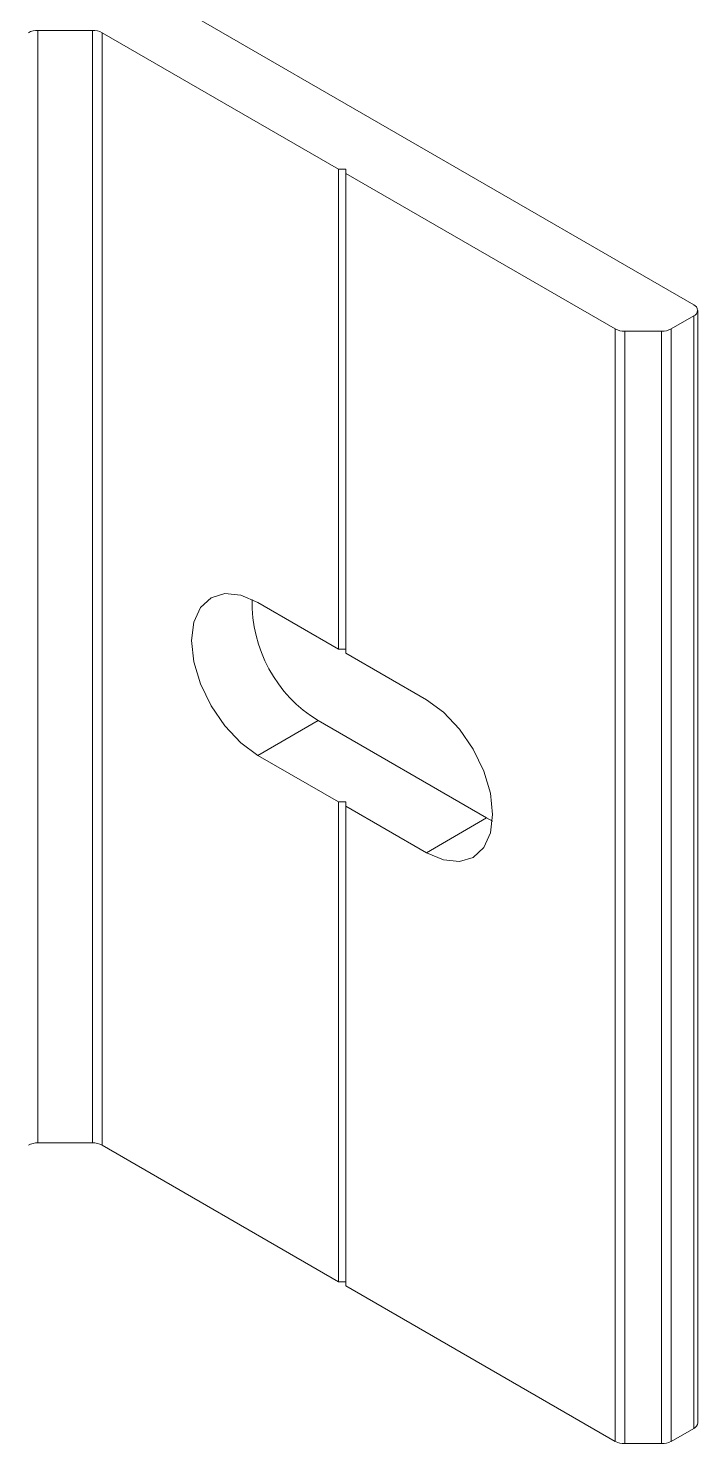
# Model space of a CAD drawing. Header units: millimetres. Extents: x 39 to 459, y 26 to 647.
# Drawn here: x 90.666 to 91.256, y 231.706 to 232.952 of the extents above; entities that cross this region are included whole.
import ezdxf

# ---------------------------------------------------------------- set-up
doc = ezdxf.new("R2010")
doc.units = ezdxf.units.MM
doc.layers.add('ANTET', color=7, linetype='Continuous')

# ---------------------------------------------------------------- blocks, each defined once
blk = doc.blocks.new('Griyaj Montajı')
at = {"color": 7, "linetype": 'Continuous', "lineweight": 15}
for p, q in [((11073.6567, 2124.7233), (11074.2069, 2124.4057)), ((11073.6292, 2124.6474), (11073.6772, 2124.6474)), ((11073.6292, 2124.6474), (11073.6292, 2123.6675)), ((11073.6772, 2124.6474), (11073.6772, 2123.6675)), ((11073.6857, 2124.6453), (11073.894, 2124.5251)), ((11073.6857, 2124.6453), (11073.6857, 2123.6655)), ((11073.9003, 2124.5251), (11073.894, 2124.5251)), ((11073.894, 2124.5251), (11073.894, 2124.1025)), ((11073.9003, 2124.5251), (11073.9003, 2124.5214)), ((11073.9003, 2124.5214), (11074.1376, 2124.3844)), ((11073.9003, 2124.5214), (11073.9003, 2124.0988)), ((11074.187, 2124.3844), (11074.2069, 2124.3959)), ((11074.2069, 2124.3959), (11074.2069, 2123.416)), ((11074.2104, 2123.4209), (11074.2104, 2124.4008)), ((11074.1376, 2124.3844), (11074.1376, 2123.4046)), ((11074.187, 2124.3844), (11074.187, 2123.4046)), ((11074.1461, 2124.3824), (11074.1786, 2124.3824)), ((11074.1461, 2124.3824), (11074.1461, 2123.4026)), ((11074.1786, 2124.3824), (11074.1786, 2123.4026)), ((11073.8229, 2124.1435), (11073.894, 2124.1025)), ((11073.894, 2124.1025), (11073.9003, 2124.1025)), ((11073.9003, 2124.0988), (11073.9714, 2124.0578)), ((11073.8759, 2124.0394), (11073.8229, 2124.0088)), ((11074.0244, 2123.9537), (11073.8759, 2124.0394)), ((11073.8229, 2124.0088), (11073.894, 2123.9678)), ((11073.894, 2123.9678), (11073.894, 2123.5452)), ((11073.894, 2123.9678), (11073.9003, 2123.9678)), ((11073.9003, 2123.9641), (11073.9003, 2123.9678)), ((11073.9003, 2123.9641), (11073.9003, 2123.5416)), ((11073.9003, 2123.9641), (11073.9714, 2123.9231)), ((11074.0244, 2123.9537), (11073.9714, 2123.9231)), ((11074.0295, 2123.951), (11074.0244, 2123.9537)), ((11073.6292, 2123.6675), (11073.6772, 2123.6675)), ((11073.6857, 2123.6655), (11073.894, 2123.5452)), ((11073.9003, 2123.5452), (11073.894, 2123.5452)), ((11073.9003, 2123.5416), (11074.1376, 2123.4046)), ((11074.187, 2123.4046), (11074.2069, 2123.416)), ((11074.1461, 2123.4026), (11074.1786, 2123.4026))]:
    blk.add_line(p, q, dxfattribs=at)
at = {"color": 7, "linetype": 'Continuous', "lineweight": 15, "flags": 128}
for points in [[(11073.8229, 2124.1435), (11073.8078, 2124.15), (11073.7937, 2124.1514), (11073.7817, 2124.1476), (11073.7724, 2124.139), (11073.7666, 2124.1261), (11073.7646, 2124.1099), (11073.7666, 2124.0913), (11073.7724, 2124.0717), (11073.7817, 2124.0524), (11073.7937, 2124.0347), (11073.8078, 2124.0198), (11073.8229, 2124.0088)], [(11073.9714, 2123.9231), (11073.9865, 2123.9167), (11074.0006, 2123.9153), (11074.0127, 2123.919), (11074.0219, 2123.9276), (11074.0278, 2123.9405), (11074.0297, 2123.9568), (11074.0278, 2123.9754), (11074.0219, 2123.995), (11074.0127, 2124.0143), (11074.0006, 2124.032), (11073.9865, 2124.0468), (11073.9714, 2124.0578)]]:
    blk.add_lwpolyline(points, dxfattribs=at)
at = {"color": 7, "linetype": 'Continuous', "lineweight": 15}
for centre, radius, start, end in [((11073.6289, 2124.6301), 0.0173, 88.8593, 118.0361), ((11073.6775, 2124.6301), 0.0173, 61.9577, 91.1508), ((11074.205, 2124.4008), 0.00524, 290.7934, 69.2066), ((11074.1457, 2124.3997), 0.0173, 241.9606, 271.1506), ((11074.1789, 2124.3997), 0.0173, 268.8494, 298.0394), ((11073.9397, 2124.1433), 0.1219, 178.639, 238.4697), ((11073.6289, 2123.6502), 0.0173, 88.8593, 118.0361), ((11073.6775, 2123.6502), 0.0173, 61.9577, 91.1508), ((11074.2044, 2123.4215), 0.00603, 294.3729, 354.3223), ((11074.1457, 2123.4199), 0.0173, 241.9606, 271.1506), ((11074.1789, 2123.4199), 0.0173, 268.8494, 298.0394)]:
    blk.add_arc(centre, radius, start, end, dxfattribs=at)

msp = doc.modelspace()

# ---------------------------------------------------------------- block references
at = {"layer": 'ANTET', "color": 0}
msp.add_blockref('Griyaj Montajı', (-10982.9547, -1891.697), dxfattribs=at)

doc.saveas('drawing.dxf')
